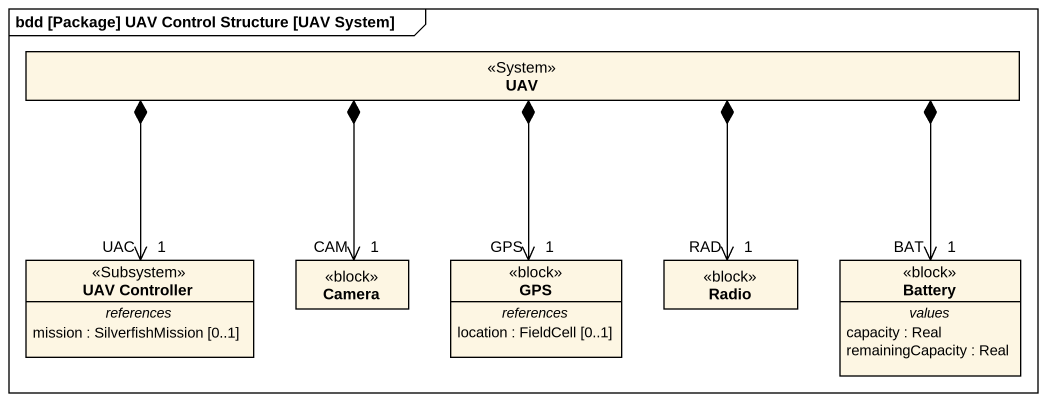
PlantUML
@startuml
mainframe bdd [Package] UAV Control Structure [UAV System]
hide circle
hide empty members
class UAV <<System>>
class "UAV Controller" as UAV_Controller <<Subsystem>> {
  -- references --
  mission : SilverfishMission [0..1]
}
class Camera <<block>>
class GPS <<block>> {
  -- references --
  location : FieldCell [0..1]
}
class Radio <<block>>
class Battery <<block>> {
  -- values --
  capacity : Real
  remainingCapacity : Real
}
UAV *--> "UAC\n1" UAV_Controller
UAV *--> "CAM\n1" Camera
UAV *--> "GPS\n1" GPS
UAV *--> "RAD\n1" Radio
UAV *-right-> "BAT\n1" Battery
@enduml
